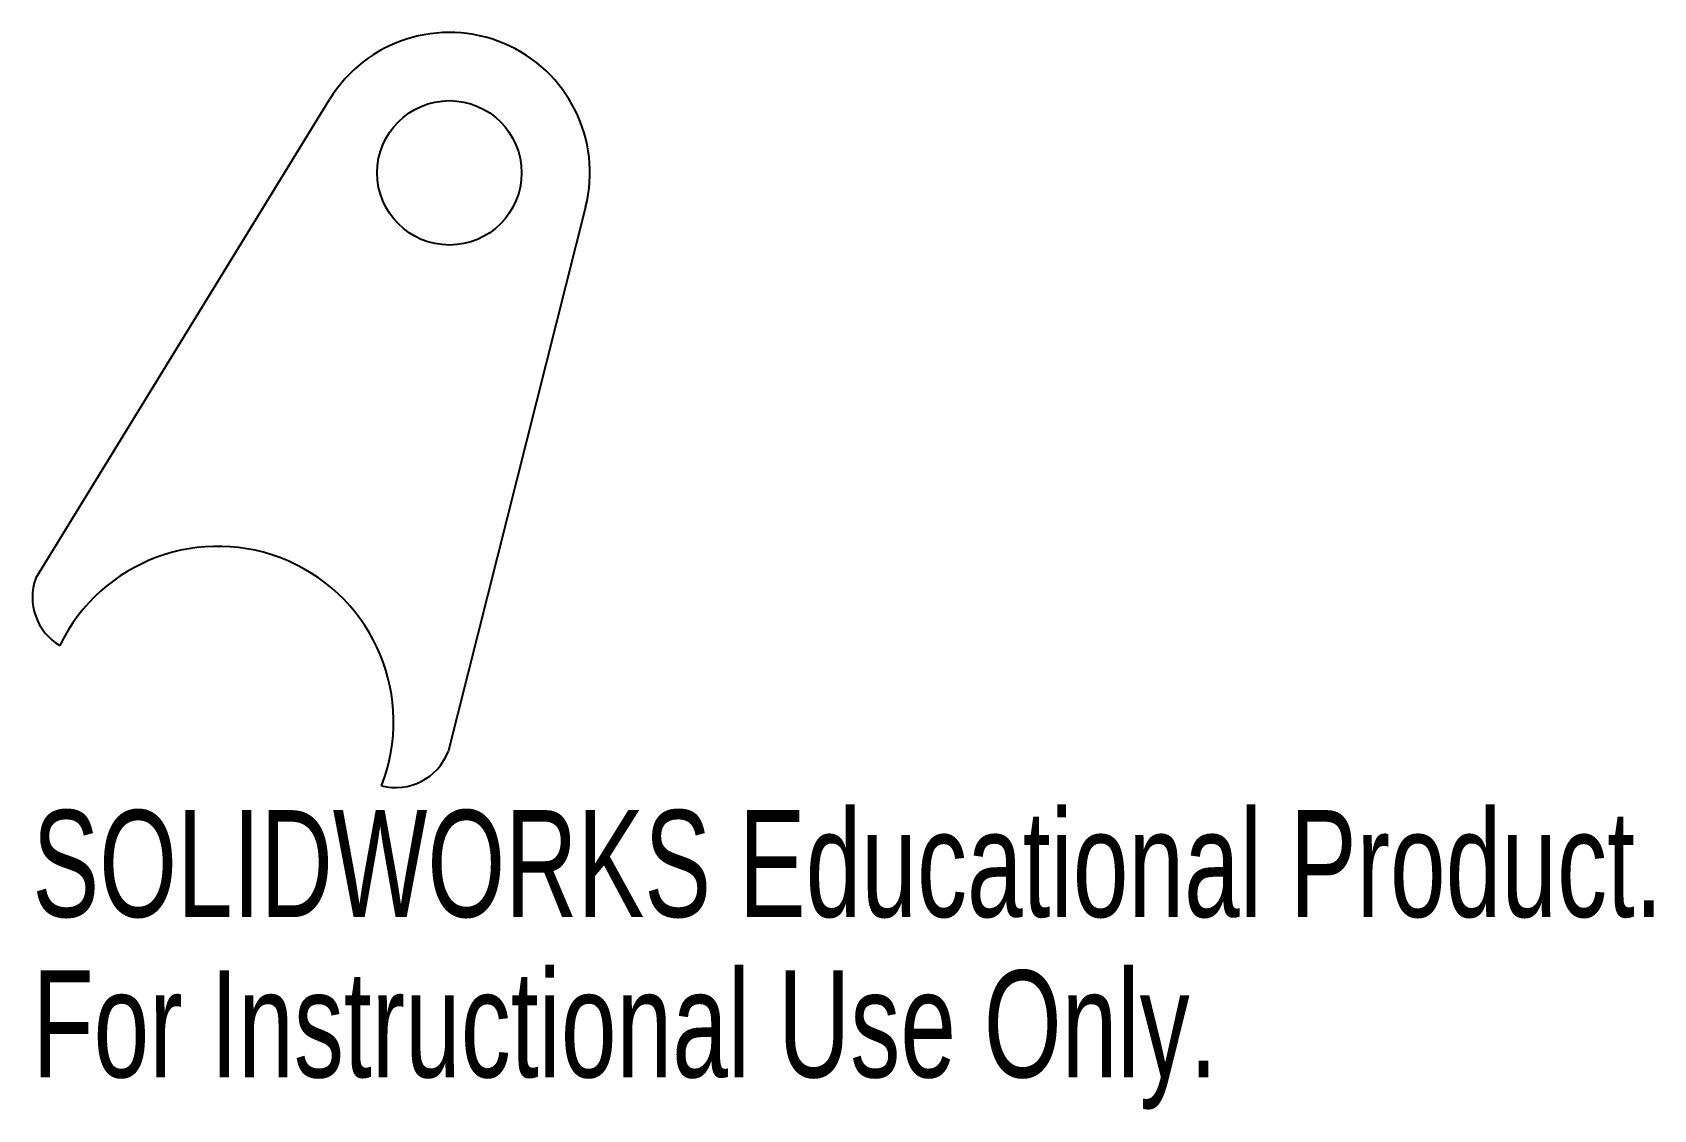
# Model space of a CAD drawing. Header units: inches. Extents: x -0.33 to 2.55, y -0.69 to 1.23.
import ezdxf

# ---------------------------------------------------------------- set-up
doc = ezdxf.new("R2010")
doc.units = ezdxf.units.IN
doc.header["$MEASUREMENT"] = 0
doc.styles.add('SLDTEXTSTYLE0', font='TXT', dxfattribs={"width": 0.7})

msp = doc.modelspace()

# ---------------------------------------------------------------- linework, layer by layer
at = {"color": 7, "linetype": 'Continuous', "lineweight": 25}
for p, q in [((-0.3241, 0.2558), (0.1988, 1.1081)), ((0.6543, 0.9162), (0.4094, -0.0534))]:
    msp.add_line(p, q, dxfattribs=at)
msp.add_circle((0.4119, 0.9774), 0.1285, dxfattribs=at)
for centre, radius, start, end in [((0.4119, 0.9774), 0.25, 345.8259, 148.4714), ((0, 0), 0.3125, 338.6593, 154.209), ((-0.2301, 0.2218), 0.1, 160.1444, 239.1324), ((0.3163, -0.017), 0.1, 255.3994, 338.65)]:
    msp.add_arc(centre, radius, start, end, dxfattribs=at)

# ---------------------------------------------------------------- texts
at = {"color": 7, "linetype": 'Continuous', "char_height": 0.1903, "attachment_point": 1, "style": 'SLDTEXTSTYLE0'}
for s, insert in [('SOLIDWORKS Educational Product.', (-0.3301, -0.1571)), ('For Instructional Use Only.', (-0.3301, -0.4425))]:
    msp.add_mtext(s, dxfattribs=dict(at, insert=insert))

doc.saveas('drawing.dxf')
